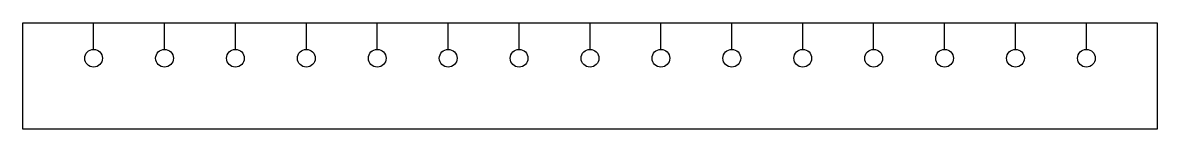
# Model space of a CAD drawing. Header units: millimetres. Extents: x -8 to 120, y -12 to 0.
import ezdxf

# ---------------------------------------------------------------- set-up
doc = ezdxf.new("R2010")
doc.units = ezdxf.units.MM
doc.layers.add('EPLAN302', color=5, linetype='Continuous', lineweight=25)

msp = doc.modelspace()

# ---------------------------------------------------------------- linework, layer by layer
msp.add_lwpolyline([(-8, 0), (120, 0), (120, -12), (-8, -12)], close=True)
at = {"layer": 'EPLAN302', "lineweight": 25, "ltscale": 4}
for p, q in [((0, -3), (0, 0)), ((8, -3), (8, 0)), ((16, -3), (16, 0)), ((24, -3), (24, 0)), ((32, -3), (32, 0)), ((40, -3), (40, 0)), ((48, -3), (48, 0)), ((56, -3), (56, 0)), ((64, -3), (64, 0)), ((72, -3), (72, 0)), ((80, -3), (80, 0)), ((88, -3), (88, 0)), ((96, -3), (96, 0)), ((104, -3), (104, 0)), ((112, -3), (112, 0))]:
    msp.add_line(p, q, dxfattribs=at)
for centre in [(0, -4), (8, -4), (16, -4), (24, -4), (32, -4), (40, -4), (48, -4), (56, -4), (64, -4), (72, -4), (80, -4), (88, -4), (96, -4), (104, -4), (112, -4)]:
    msp.add_circle(centre, 1, dxfattribs=at)

doc.saveas('drawing.dxf')
